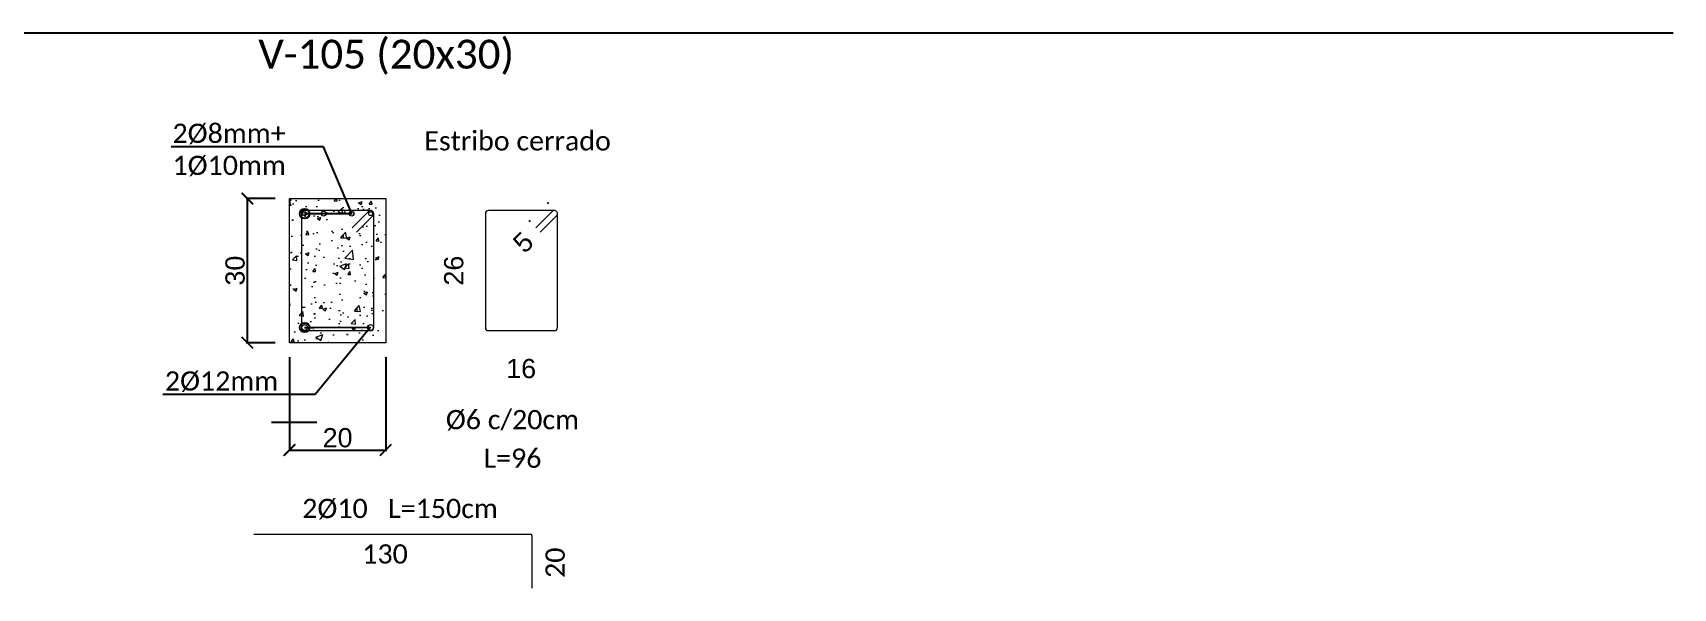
# Model space of a CAD drawing. Header units: millimetres. Extents: x 141 to 456, y -20 to 129.
# Drawn here: x 438.59 to 455.64, y 19.62 to 25.4 of the extents above; entities that cross this region are included whole.
import ezdxf
from ezdxf import colors
from ezdxf.entities.mleader import LeaderData, LeaderLine
from ezdxf.enums import TextEntityAlignment as Align
from ezdxf.math import Vec2, Vec3

# ---------------------------------------------------------------- set-up
doc = ezdxf.new("R2010")
doc.units = ezdxf.units.MM
doc.header["$LTSCALE"] = 0.1
doc.header["$MEASUREMENT"] = 0
doc.header["$PDMODE"] = 3
doc.header["$PDSIZE"] = 0.1
doc.layers.get('DEFPOINTS').update_dxf_attribs({"color": 1})
for name, color, linetype, lineweight in [('ARM_LONGITUDINAL_Ø10', 10, 'Continuous', 9), ('ARM_TRANSVERSAL_Ø6', 10, 'Continuous', 9), ('CIM_REFEREN', 2, 'Continuous', 0), ('CIM_TXT_ARMADOS', 3, 'Continuous', 0), ('SEC_COTAS_SEC_DIM_VIGA', 1, 'Continuous', 0), ('SEC_REF_TXT_POSICIONES_ARM_ESTRIBOS', 1, 'Continuous', 9), ('SOMBRA', 1, 'Continuous', 0), ('VIG_CARAS', 4, 'Continuous', 9)]:
    doc.layers.add(name, color=color, linetype=linetype, lineweight=lineweight)
doc.layers.add('COTAS-HECTOR', color=2, linetype='Continuous')
doc.styles.add('Arial20', font='arial.ttf', dxfattribs={"height": 0.2})
doc.styles.add('CYPETXT', font='calibri.ttf', dxfattribs={"height": 0.2})
doc.dimstyles.new('COTA-1-100', dxfattribs={"dimtxt": 0.2, "dimasz": 0.12, "dimexe": 0.012, "dimexo": 0.15, "dimgap": 0.025, "dimtad": 1, "dimzin": 0, "dimdsep": 46, "dimtxsty": 'Arial20', "dimblk1": 'ARCHTICK', "dimblk2": 'ARCHTICK', "dimsah": 1, "dimcen": 0.09, "dimclrd": 256, "dimclre": 256, "dimclrt": 256, "dimazin": 0, "dimtfac": 1, "dimtofl": 0, "dimtmove": 2, "dimatfit": 3, "dimldrblk": 'ARCHTICK', "dimfxl": 1, "dimtolj": 1, "dimtzin": 0, "dimarcsym": 0})

# ---------------------------------------------------------------- blocks, each defined once
blk = doc.blocks.new('_Origin')
at = {"color": 0, "linetype": 'ByBlock', "lineweight": -2}
blk.add_line((0, 0), (-1, 0), dxfattribs=at)
blk.add_circle((0, 0), 0.5, dxfattribs=at)
blk = doc.blocks.new('*D363')
at = {"layer": 'DEFPOINTS', "color": 0, "transparency": 16777216}
for p in [(443.287, 22.47), (444.042, 22.47), (444.042, 21.775)]:
    blk.add_point(p, dxfattribs=at)
at = {"layer": 'SEC_COTAS_SEC_DIM_VIGA', "transparency": 16777216, "insert": (443.664, 21.902), "char_height": 0.2, "attachment_point": 5, "style": 'Arial20'}
blk.add_mtext('\\A1;16', dxfattribs=at)
blk = doc.blocks.new('_ARCHTICK')
at = {"color": 0, "linetype": 'ByBlock', "const_width": 0.15}
blk.add_lwpolyline([(-0.5, -0.5), (0.5, 0.5)], dxfattribs=at)
blk = doc.blocks.new('_None')
blk = doc.blocks.new('*D364')
at = {"layer": 'DEFPOINTS', "color": 0, "transparency": 16777216}
for p in [(443.948, 23.623), (444.056, 23.511), (443.863, 23.323)]:
    blk.add_point(p, dxfattribs=at)
at = {"layer": 'SEC_COTAS_SEC_DIM_VIGA', "lineweight": -2, "transparency": 16777216}
for p, q in [((443.952, 23.619), (443.939, 23.632)), ((443.758, 23.431), (443.746, 23.444))]:
    blk.add_line(p, q, dxfattribs=at)
at = {"layer": 'SEC_COTAS_SEC_DIM_VIGA', "transparency": 16777216, "insert": (443.686, 23.216), "char_height": 0.2, "attachment_point": 5, "rotation": 44.1312, "style": 'Arial20'}
blk.add_mtext('\\A1;5', dxfattribs=at)
blk = doc.blocks.new('*D360')
at = {"layer": 'DEFPOINTS', "color": 0, "transparency": 16777216}
for p in [(441.256, 22.172), (442.256, 22.172), (442.256, 21.055)]:
    blk.add_point(p, dxfattribs=at)
at = {"layer": 'SEC_COTAS_SEC_DIM_VIGA', "lineweight": -2, "transparency": 16777216}
for p, q in [((441.256, 22.022), (441.256, 21.043)), ((442.256, 22.022), (442.256, 21.043)), ((441.256, 21.055), (442.256, 21.055))]:
    blk.add_line(p, q, dxfattribs=at)
at = {"layer": 'SEC_COTAS_SEC_DIM_VIGA', "lineweight": -2, "transparency": 16777216, "xscale": 0.12, "yscale": 0.12, "zscale": 0.12, "rotation": 180}
blk.add_blockref('_ARCHTICK', (441.256, 21.055), dxfattribs=at)
at = {"layer": 'SEC_COTAS_SEC_DIM_VIGA', "lineweight": -2, "transparency": 16777216, "xscale": 0.12, "yscale": 0.12, "zscale": 0.12}
blk.add_blockref('_ARCHTICK', (442.256, 21.055), dxfattribs=at)
at = {"layer": 'SEC_COTAS_SEC_DIM_VIGA', "transparency": 16777216, "insert": (441.756, 21.182), "char_height": 0.2, "attachment_point": 5, "style": 'Arial20'}
blk.add_mtext('\\A1;20', dxfattribs=at)
blk = doc.blocks.new('*D361')
at = {"layer": 'DEFPOINTS', "color": 0, "transparency": 16777216}
for p in [(440.818, 23.672), (441.256, 23.672), (441.256, 22.172)]:
    blk.add_point(p, dxfattribs=at)
at = {"layer": 'SEC_COTAS_SEC_DIM_VIGA', "lineweight": -2, "transparency": 16777216}
for p, q in [((441.106, 23.672), (440.806, 23.672)), ((440.818, 22.172), (440.818, 23.672)), ((441.106, 22.172), (440.806, 22.172))]:
    blk.add_line(p, q, dxfattribs=at)
at = {"layer": 'SEC_COTAS_SEC_DIM_VIGA', "lineweight": -2, "transparency": 16777216, "xscale": 0.12, "yscale": 0.12, "zscale": 0.12}
for p, rotation in [((440.818, 23.672), 90), ((440.818, 22.172), 270)]:
    blk.add_blockref('_ARCHTICK', p, dxfattribs=dict(at, rotation=rotation))
at = {"layer": 'SEC_COTAS_SEC_DIM_VIGA', "transparency": 16777216, "insert": (440.691, 22.922), "char_height": 0.2, "attachment_point": 5, "rotation": 90, "style": 'Arial20'}
blk.add_mtext('\\A1;30', dxfattribs=at)
blk = doc.blocks.new('*D362')
at = {"layer": 'DEFPOINTS', "color": 0, "transparency": 16777216}
for p in [(442.987, 23.547), (443.369, 23.547), (443.369, 22.297)]:
    blk.add_point(p, dxfattribs=at)
at = {"layer": 'SEC_COTAS_SEC_DIM_VIGA', "transparency": 16777216, "insert": (442.964, 22.922), "char_height": 0.2, "attachment_point": 5, "rotation": 90, "style": 'Arial20'}
blk.add_mtext('\\A1;26', dxfattribs=at)

msp = doc.modelspace()

# ---------------------------------------------------------------- hatches: boundary and pattern name
at = {"layer": 'SOMBRA'}
h = msp.add_hatch(dxfattribs=at)
h.set_pattern_fill('AR-CONC', color=256, scale=0.002)
h.set_pattern_definition([(50, (261.61825, -57.21488), (0.36436934, -0.03187817), [0.0381, -0.4191]), (355, (261.61825, -57.21488), (-0.07048684, 0.3821137), [0.03048, -0.3352812]), (100.45144, (261.6486, -57.21753), (0.2938825, 0.3502355), [0.03238, -0.3561805]), (46.1842, (261.61825, -57.11328), (0.5421581, -0.0840847), [0.05715, -0.62865]), (96.63556, (261.6634, -57.1203), (0.4748083, 0.4948522), [0.04857, -0.5342712]), (351.18415, (261.61825, -57.1133), (0.4748083, 0.4948522), [0.04572, -0.5029195]), (21, (261.66905, -57.13868), (0.3032288, -0.2045304), [0.0381, -0.4191]), (326, (261.66905, -57.13868), (0.12360406, 0.3683759), [0.03048, -0.33528]), (71.45144, (261.6943, -57.15572), (0.42683284, 0.16384554), [0.03238, -0.3561799]), (37.5, (261.61825, -57.21488), (0.00617721, 0.16911008), [0, -0.331216, 0, -0.34036, 0, -0.33655]), (7.5, (261.61825, -57.21488), (0.13363933, 0.20036115), [0, -0.194056, 0, -0.323596, 0, -0.12827]), (327.5, (261.50496, -57.21488), (0.27118119, -0.01145749), [0, -0.127, 0, -0.39624, 0, -0.52578]), (317.5, (261.45416, -57.21488), (0.29625836, 0.05085298), [0, -0.1651, 0, -0.263144, 0, -0.37338])])
h.paths.add_polyline_path([(442.2562, 23.6723), (441.2562, 23.6723), (441.2562, 22.1723), (442.2562, 22.1723)])
h.paths.add_polyline_path([(441.3882, 23.5148, -1), (441.4382, 23.5148, -1)], flags=16)
h.paths.add_polyline_path([(442.0741, 23.5148, -1), (442.1241, 23.5148, -1)], flags=16)
h.paths.add_polyline_path([(441.4561, 22.3429, -1), (441.3961, 22.3429, -1)], flags=16)
h.paths.add_polyline_path([(442.1163, 22.3429, -1), (442.0563, 22.3429, -1)], flags=16)
h = msp.add_hatch(dxfattribs=at)
h.set_pattern_fill('AR-CONC', color=256, scale=0.004)
h.set_pattern_definition([(50, (261.61825, -57.2149), (0.7287387, -0.0637563), [0.0762, -0.8382]), (355, (261.61825, -57.2149), (-0.1409737, 0.7642274), [0.06096, -0.6705623]), (100.45144, (261.679, -57.2202), (0.587765, 0.700471), [0.06476, -0.712361]), (46.1842, (261.61825, -57.0117), (1.084316, -0.1681693), [0.1143, -1.2573]), (96.63556, (261.7086, -57.0257), (0.9496165, 0.9897045), [0.09714, -1.0685424]), (351.18415, (261.6182, -57.0117), (0.9496165, 0.9897045), [0.09144, -1.005839]), (21, (261.71985, -57.0625), (0.6064576, -0.4090608), [0.0762, -0.8382]), (326, (261.71985, -57.0625), (0.247208, 0.736752), [0.06096, -0.67056]), (71.45144, (261.7704, -57.0966), (0.8536657, 0.327691), [0.06476, -0.7123598]), (37.5, (261.61825, -57.21488), (0.0123544, 0.33822016), [0, -0.662432, 0, -0.68072, 0, -0.6731]), (7.5, (261.61825, -57.21488), (0.26727865, 0.4007223), [0, -0.388112, 0, -0.647192, 0, -0.25654]), (327.5, (261.39168, -57.21488), (0.54236238, -0.02291498), [0, -0.254, 0, -0.79248, 0, -1.05156]), (317.5, (261.2901, -57.2149), (0.5925167, 0.101706), [0, -0.3302, 0, -0.526288, 0, -0.74676])])
h.paths.add_polyline_path([(441.2562, 22.1723), (442.2562, 22.1723), (442.2562, 23.6723), (441.2562, 23.6723)])
h.paths.add_polyline_path([(441.3932, 23.5148, -1), (441.4332, 23.5148, -1)], flags=16)
h.paths.add_polyline_path([(442.0791, 23.5148, -1), (442.1191, 23.5148, -1)], flags=16)

# ---------------------------------------------------------------- linework, layer by layer
msp.add_line((415.2711, 25.3971), (455.6387, 25.3971))
at = {"layer": 'ARM_LONGITUDINAL_Ø10'}
for centre, radius in [((441.4132, 23.5148), 0.02), ((441.6101, 23.5148), 0.025), ((441.9022, 23.5148), 0.025), ((442.0991, 23.5148), 0.02), ((441.4132, 22.3299), 0.03), ((442.0991, 22.3299), 0.03)]:
    msp.add_circle(centre, radius, dxfattribs=at)
at = {"layer": 'ARM_TRANSVERSAL_Ø6'}
for p, q in [((440.8839, 20.1807), (443.7607, 20.1807)), ((443.7762, 20.1653), (443.7762, 19.617))]:
    msp.add_line(p, q, dxfattribs=at)
for points in [[(441.9521, 23.323), (442.1218, 23.4927), (442.1258, 23.4975), (442.1287, 23.5031), (442.1306, 23.5091), (442.1312, 23.5153), (442.1306, 23.5216), (442.1287, 23.5276), (442.1258, 23.5331), (442.1218, 23.538), (442.117, 23.5419), (442.1114, 23.5449), (442.1054, 23.5467), (442.0992, 23.5473), (441.4132, 23.5473), (441.4009, 23.5449), (441.3905, 23.538), (441.3836, 23.5276), (441.3812, 23.5153), (441.3812, 22.3293), (441.3836, 22.3171), (441.3905, 22.3067), (441.4009, 22.2998), (441.4132, 22.2973), (442.0992, 22.2973), (442.1114, 22.2998), (442.1218, 22.3067), (442.1287, 22.3171), (442.1312, 22.3293), (442.1312, 23.5153), (442.1306, 23.5216), (442.1287, 23.5276), (442.1258, 23.5331), (442.1218, 23.538), (442.117, 23.5419), (442.1114, 23.5449), (442.1054, 23.5467), (442.0992, 23.5473), (442.0929, 23.5467), (442.0869, 23.5449), (442.0814, 23.5419), (442.0765, 23.538), (441.9068, 23.3682)], [(443.8626, 23.323), (444.0323, 23.4927), (444.0362, 23.4975), (444.0392, 23.5031), (444.041, 23.5091), (444.0416, 23.5153), (444.041, 23.5216), (444.0392, 23.5276), (444.0362, 23.5331), (444.0323, 23.538), (444.0274, 23.5419), (444.0219, 23.5449), (444.0159, 23.5467), (444.0096, 23.5473), (443.3236, 23.5473), (443.3114, 23.5449), (443.301, 23.538), (443.2941, 23.5276), (443.2916, 23.5153), (443.2916, 22.3293), (443.2941, 22.3171), (443.301, 22.3067), (443.3114, 22.2998), (443.3236, 22.2973), (444.0096, 22.2973), (444.0219, 22.2998), (444.0323, 22.3067), (444.0392, 22.3171), (444.0416, 22.3293), (444.0416, 23.5153), (444.041, 23.5216), (444.0392, 23.5276), (444.0362, 23.5331), (444.0323, 23.538), (444.0274, 23.5419), (444.0219, 23.5449), (444.0159, 23.5467), (444.0096, 23.5473), (444.0034, 23.5467), (443.9974, 23.5449), (443.9919, 23.5419), (443.987, 23.538), (443.8173, 23.3682)]]:
    msp.add_lwpolyline(points, dxfattribs=at)
msp.add_arc((443.7607, 20.1653), 0.0155, 0, 90, dxfattribs=at)
at = {"layer": 'COTAS-HECTOR', "color": 1, "linetype": 'ByBlock', "lineweight": -2}
msp.add_line((441.5385, 21.3421), (441.0699, 21.3421), dxfattribs=at)
at = {"layer": 'VIG_CARAS'}
msp.add_lwpolyline([(441.2562, 23.6723), (442.2562, 23.6723), (442.2562, 22.1723), (441.2562, 22.1723)], close=True, dxfattribs=at)

# ---------------------------------------------------------------- texts
at = {"layer": 'CIM_REFEREN', "style": 'CYPETXT'}
msp.add_text('V-105 (20x30)', height=0.3, dxfattribs=at).set_placement((440.9316, 25.0248))
at = {"layer": 'CIM_TXT_ARMADOS', "style": 'CYPETXT'}
msp.add_text('Estribo cerrado', height=0.2, dxfattribs=at).set_placement((443.6268, 24.1723), align=Align.CENTER)
at = {"layer": 'COTAS-HECTOR', "style": 'CYPETXT'}
for s, p in [('2%%C10   L=150cm', (442.4048, 20.4472)), ('130', (442.2489, 19.9737))]:
    msp.add_text(s, height=0.2, dxfattribs=at).set_placement(p, align=Align.MIDDLE_CENTER)
msp.add_text('20', height=0.2, rotation=90, dxfattribs=at).set_placement((444.0169, 19.8821), align=Align.MIDDLE_CENTER)
at = {"layer": 'SEC_REF_TXT_POSICIONES_ARM_ESTRIBOS', "style": 'CYPETXT'}
for s, p in [('%%C6 c/20cm', (443.5736, 21.3716)), ('L=96', (443.5736, 20.9704))]:
    msp.add_text(s, height=0.2, dxfattribs=at).set_placement(p, align=Align.MIDDLE_CENTER)

# ---------------------------------------------------------------- dimensions: what is measured, and where the dimension line sits
at = {"layer": 'SEC_COTAS_SEC_DIM_VIGA'}
for p2, distance, picture, middle in [((441.2562, 23.6723), 0.438, '*D361', (440.691, 22.9223)), ((442.2562, 22.1723), -1.1178, '*D360', (441.7562, 21.1817))]:
    dim = msp.add_aligned_dim(p1=(441.2562, 22.1723), p2=p2, distance=distance, dimstyle='COTA-1-100', override={"dimdec": 0, "dimlfac": 20}, dxfattribs=at)
    dim.commit()
    dim.dimension.update_dxf_attribs({"geometry": picture, "text_midpoint": middle})
dim = msp.add_linear_dim(base=(442.9873, 23.5473), p1=(443.3693, 22.2973), p2=(443.3693, 23.5473), angle=90, text='26', dimstyle='COTA-1-100', override={"dimdec": 0, "dimlfac": 20, "dimblk1": 'None', "dimblk2": 'None', "dimsah": 1, "dimse1": 1, "dimse2": 1, "dimsd1": 1, "dimsd2": 1}, dxfattribs=at)
dim.commit()
dim.dimension.update_dxf_attribs({"geometry": '*D362', "text_midpoint": (442.9645, 22.9223), "dimtype": 161})
dim = msp.add_linear_dim(base=(443.9477, 23.6229), p1=(443.8626, 23.323), p2=(444.0563, 23.511), angle=44.13116, dimstyle='COTA-1-100', override={"dimdec": 0, "dimlfac": 20, "dimblk1": 'None', "dimblk2": 'None', "dimsah": 1, "dimsd1": 1, "dimsd2": 1}, dxfattribs=at)
dim.commit()
dim.dimension.update_dxf_attribs({"geometry": '*D364', "text_midpoint": (443.6858, 23.2157), "dimtype": 161})
dim = msp.add_linear_dim(base=(444.0416, 21.7745), p1=(443.2866, 22.4698), p2=(444.0416, 22.4698), text='16', dimstyle='COTA-1-100', override={"dimdec": 0, "dimlfac": 20, "dimblk1": 'None', "dimblk2": 'None', "dimsah": 1, "dimse1": 1, "dimse2": 1, "dimsd1": 1, "dimsd2": 1}, dxfattribs=at)
dim.commit()
dim.dimension.update_dxf_attribs({"geometry": '*D363', "text_midpoint": (443.6641, 21.9017)})

# ---------------------------------------------------------------- leaders
at = {"layer": 'COTAS-HECTOR'}
ml = msp.add_multileader_mtext('Standard', dxfattribs=at)
ml.set_content('2%%C8mm+\\P1%%C10mm', color=256, style='CYPETXT')
ml.set_leader_properties(color=1)
ml.set_arrow_properties(name='ORIGIN')
ml.build(insert=Vec2(0, 0))
ml.multileader.update_dxf_attribs({"text_left_attachment_type": 6, "text_right_attachment_type": 6, "dogleg_length": 0.3594, "arrow_head_size": 0.1})
ctx = ml.context
ctx.base_point, ctx.char_height, ctx.arrow_head_size, ctx.landing_gap_size, ctx.plane_origin = Vec3(439.9497, 24.2109), 0.2, 0.1, 0.09, Vec3(443.8124, 25.1347)
ctx.left_attachment, ctx.right_attachment = 6, 6
notes = []
notes.append((ctx, [(1, (1, 1, 0), (441.6104, 24.2109), (-1, 0), 0.3202, [(0, [(441.4132, 23.5148), (441.9022, 23.5148)], 0, [])])]))
ctx.mtext.insert, ctx.mtext.flow_direction = Vec3(440.0397, 24.4509), 5
ml = msp.add_multileader_mtext('Standard', dxfattribs=at)
ml.set_content('2%%C12mm', color=256, style='CYPETXT')
ml.set_leader_properties(color=1)
ml.set_arrow_properties(name='ORIGIN')
ml.build(insert=Vec2(0, 0))
ml.multileader.update_dxf_attribs({"text_left_attachment_type": 6, "text_right_attachment_type": 6, "dogleg_length": 0.3594, "arrow_head_size": 0.1})
ctx = ml.context
ctx.base_point, ctx.char_height, ctx.arrow_head_size, ctx.landing_gap_size, ctx.plane_origin = Vec3(439.8705, 21.6337), 0.2, 0.1, 0.09, Vec3(443.8124, 20.7099)
ctx.left_attachment, ctx.right_attachment = 6, 6
notes.append((ctx, [(1, (1, 1, 0), (441.5219, 21.6337), (-1, 0), 0.3202, [(0, [(441.4132, 22.3299), (442.0991, 22.3323)], 0, [])])]))
ctx.mtext.insert, ctx.mtext.width, ctx.mtext.flow_direction = Vec3(439.9605, 21.8737), 2.027468, 5
for ctx, leaders in notes:
    for number, flags, end, landing, length, lines in leaders:
        leader = LeaderData()
        leader.index, (leader.has_last_leader_line, leader.has_dogleg_vector, leader.attachment_direction) = number, flags
        leader.last_leader_point, leader.dogleg_vector, leader.dogleg_length = Vec3(end), Vec3(landing), length
        for number, points, colour, breaks in lines:
            line = LeaderLine()
            line.index, line.vertices, line.color, line.breaks = number, Vec3.list(points), colors.encode_raw_color(colour), breaks
            leader.lines.append(line)
        ctx.leaders.append(leader)

doc.saveas('drawing.dxf')
